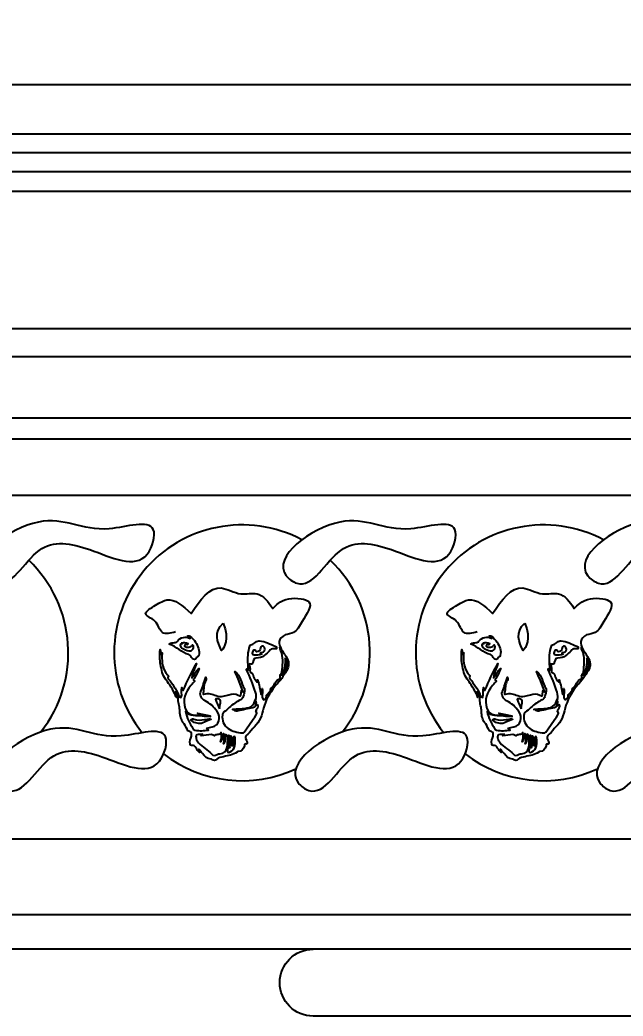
# Model space of a CAD drawing. Header units: millimetres. Extents: x 1155 to 2227, y 540 to 1342.
# Drawn here: x 1918.5 to 1928.86, y 741.71 to 758.83 of the extents above; entities that cross this region are included whole.
import ezdxf

# ---------------------------------------------------------------- set-up
doc = ezdxf.new("R2010")
doc.units = ezdxf.units.MM
doc.layers.add('dimension', color=4, linetype='Continuous')
doc.styles.get("Standard").update_dxf_attribs({"font": 'arial.ttf'})
doc.dimstyles.new('25', dxfattribs={"dimscale": 1.5, "dimtxt": 1, "dimasz": 0.5, "dimexe": 0.1875, "dimexo": 1, "dimgap": 0.125, "dimtad": 0, "dimtih": 1, "dimtoh": 1, "dimdec": 4, "dimzin": 4, "dimdsep": 46, "dimlunit": 4, "dimtxsty": 'Standard', "dimblk1": 'CLOSEDBLANK', "dimblk2": 'CLOSEDBLANK', "dimsah": 1, "dimcen": -1, "dimclrd": 256, "dimclre": 256, "dimclrt": 256, "dimadec": 0, "dimazin": 0, "dimtfac": 1, "dimtdec": 4, "dimtofl": 0, "dimtmove": 0, "dimatfit": 3, "dimldrblk": 'CLOSEDBLANK', "dimfxl": 1, "dimtolj": 1, "dimtzin": 4, "dimarcsym": 0})

# ---------------------------------------------------------------- blocks, each defined once
blk = doc.blocks.new('_CLOSEDBLANK')
at = {"color": 0, "linetype": 'ByBlock'}
for p, q in [((-1, 0.167), (0, 0)), ((-1, 0.167), (-1, -0.167)), ((0, 0), (-1, -0.167))]:
    blk.add_line(p, q, dxfattribs=at)
blk = doc.blocks.new('*D405')
at = {"layer": 'Defpoints', "color": 0, "transparency": 16777216}
for p in [(1861.524, 772.342), (1861.524, 757.29), (1936.524, 757.29)]:
    blk.add_point(p, dxfattribs=at)
at = {"layer": 'dimension', "lineweight": -2, "transparency": 16777216}
for p, q in [((1861.524, 758.04), (1861.524, 772.637)), ((1936.524, 758.04), (1936.524, 772.637)), ((1861.712, 772.342), (1895.84, 772.342)), ((1936.337, 772.342), (1902.208, 772.342))]:
    blk.add_line(p, q, dxfattribs=at)
at = {"layer": 'dimension', "lineweight": -2, "transparency": 16777216, "xscale": 0.1875, "yscale": 0.1875, "zscale": 0.1875, "rotation": 180}
blk.add_blockref('_CLOSEDBLANK', (1861.524, 772.342), dxfattribs=at)
at = {"layer": 'dimension', "lineweight": -2, "transparency": 16777216, "xscale": 0.1875, "yscale": 0.1875, "zscale": 0.1875}
blk.add_blockref('_CLOSEDBLANK', (1936.524, 772.342), dxfattribs=at)
at = {"layer": 'dimension', "transparency": 16777216, "insert": (1899.024, 772.342), "char_height": 2.25, "attachment_point": 5}
blk.add_mtext('\\A1;6\'-3"', dxfattribs=at)

msp = doc.modelspace()

# ---------------------------------------------------------------- linework, layer by layer
at = {"color": 0}
for p, q in [((1899.024, 757.71812), (1936.10801, 757.71812)), ((1936.09555, 756.86139), (1899.024, 756.86139)), ((1936.08309, 756.54189), (1899.024, 756.54189)), ((1935.90355, 756.21856), (1899.024, 756.21856)), ((1935.52829, 755.87584), (1899.024, 755.87584)), ((1935.4461, 753.5194), (1899.024, 753.5194)), ((1934.98271, 753.0397), (1899.024, 753.0397)), ((1899.024, 751.99256), (1934.08945, 751.99256)), ((1934.08945, 751.62247), (1899.024, 751.62247)), ((1934.16187, 742.86193), (1899.024, 742.86193))]:
    msp.add_line(p, q, dxfattribs=at)
msp.add_lwpolyline([(1934.16187, 743.4607, 1), (1934.16187, 744.7516), (1899.024, 744.7516), (1863.88613, 744.7516, 1), (1863.88613, 743.4607), (1899.024, 743.4607)], format="xyb", close=True, dxfattribs=at)
msp.add_lwpolyline([(1932.00655, 742.86193, -1), (1932.00655, 741.71336), (1927.77364, 741.71336), (1923.54073, 741.71336, -1), (1923.54073, 742.86193)], format="xyb", dxfattribs=at)
for centre, start, end in [((1922.31692, 747.95365), 62.073331, 218.658157), ((1927.49891, 747.95365), 62.073331, 218.658157), ((1917.13493, 747.95365), 321.837746, 46.368799), ((1922.31692, 747.95365), 321.837746, 46.368799), ((1922.31692, 747.95365), 232.199242, 294.916522), ((1927.49891, 747.95365), 232.199242, 294.916522)]:
    msp.add_arc(centre, 2.19705, start, end, dxfattribs=at)
msp.add_rational_spline([(1934.1969, 749.54386), (1934.00837, 749.33444), (1933.7841, 749.00265), (1933.48387, 749.22161), (1933.44068, 749.27745), (1933.20585, 749.58109), (1933.7707, 750.02133), (1934.2418, 750.16829), (1934.19102, 750.33108), (1934.14023, 750.49387), (1934.08945, 750.65666), (1922.40097, 750.65666), (1910.71248, 750.65666), (1899.024, 750.65666), (1887.33552, 750.65666), (1875.64704, 750.65666), (1863.95855, 750.65666), (1863.79945, 750.77025), (1863.70998, 750.94407), (1863.70998, 751.13956), (1863.70998, 751.33506), (1863.79945, 751.50887), (1863.95855, 751.62247)], [1, 1, 1, 1, 1, 1, 1, 1, 1, 1, 1, 1, 1, 1, 1, 1, 1, 0.926078913375, 0.926078913375, 1, 0.926078913375, 0.926078913375, 1], degree=3, knots=[0, 0, 0, 0, 0.21421435, 0.27962741, 0.27962741, 0.27962741, 0.63532155, 0.63532155, 0.63532155, 1.63532155, 1.63532155, 1.63532155, 2.63532155, 2.63532155, 2.63532155, 3.63532155, 3.63532155, 3.63532155, 4.58608373, 4.58608373, 4.58608373, 5.53684591, 5.53684591, 5.53684591, 5.53684591], dxfattribs=at)
for points, knots in [([(1917.8947, 749.27745), (1917.63913, 749.6079), (1918.97902, 750.56159), (1919.72256, 749.88738), (1920.93234, 750.32837), (1920.65751, 749.29522), (1919.71539, 749.78123), (1918.75439, 749.94687), (1918.30856, 748.95127), (1917.93788, 749.22161), (1917.8947, 749.27745)], [0, 0, 0, 0, 1.30513517, 2.52858143, 3.28513115, 3.72026241, 4.71047164, 5.58239631, 6.52584927, 6.74639121, 6.74639121, 6.74639121, 6.74639121]), ([(1923.07669, 749.27745), (1922.82112, 749.6079), (1924.16102, 750.56159), (1924.90455, 749.88738), (1926.11433, 750.32837), (1925.83951, 749.29522), (1924.89738, 749.78123), (1923.93639, 749.94687), (1923.49056, 748.95127), (1923.11988, 749.22161), (1923.07669, 749.27745)], [0, 0, 0, 0, 1.30513517, 2.52858143, 3.28513115, 3.72026241, 4.71047164, 5.58239631, 6.52584927, 6.74639121, 6.74639121, 6.74639121, 6.74639121]), ([(1928.25869, 749.27745), (1928.00311, 749.6079), (1929.34301, 750.56159), (1930.08655, 749.88738), (1931.29633, 750.32837), (1931.0215, 749.29522), (1930.07938, 749.78123), (1929.11838, 749.94687), (1928.67255, 748.95127), (1928.30187, 749.22161), (1928.25869, 749.27745)], [0, 0, 0, 0, 1.30513517, 2.52858143, 3.28513115, 3.72026241, 4.71047164, 5.58239631, 6.52584927, 6.74639121, 6.74639121, 6.74639121, 6.74639121]), ([(1921.1759, 748.31164), (1921.08839, 748.29065), (1920.90973, 748.24778), (1920.87094, 748.51587), (1920.5639, 748.61944), (1920.84816, 748.77642), (1921.09567, 748.94199), (1921.3004, 748.75781), (1921.44108, 748.63125), (1921.60118, 748.85936), (1921.84464, 749.20622), (1922.26655, 748.92012), (1922.62401, 749.0261), (1922.76381, 748.8299), (1922.84364, 748.71786), (1922.87419, 748.74795), (1923.0013, 748.87308), (1923.23316, 748.91363), (1923.57414, 748.82125), (1923.35487, 748.51453), (1923.2457, 748.29402), (1923.10898, 748.27306), (1923.05553, 748.26487), (1923.01005, 748.22874), (1922.92411, 748.16045), (1922.96971, 748.06238), (1922.9912, 748.01619)], [0, 0, 0, 0, 0.22630367, 0.46200486, 0.66172214, 0.88838356, 1.10463886, 1.57955996, 1.57955996, 1.57955996, 2.25784002, 2.61092396, 2.88677909, 3.25400502, 3.25400502, 3.25400502, 3.38131723, 3.78361699, 3.92456696, 4.28304027, 4.52169586, 4.67491408, 4.67491408, 4.67491408, 4.82835948, 4.96494228, 4.96494228, 4.96494228, 4.96494228]), ([(1926.35789, 748.31164), (1926.27038, 748.29065), (1926.09172, 748.24778), (1926.05293, 748.51587), (1925.74589, 748.61944), (1926.03016, 748.77642), (1926.27767, 748.94199), (1926.4824, 748.75781), (1926.62307, 748.63125), (1926.78318, 748.85936), (1927.02663, 749.20622), (1927.44855, 748.92012), (1927.806, 749.0261), (1927.9458, 748.8299), (1928.02563, 748.71786), (1928.05618, 748.74795), (1928.18329, 748.87308), (1928.41515, 748.91363), (1928.75613, 748.82125), (1928.53686, 748.51453), (1928.42769, 748.29402), (1928.29098, 748.27306), (1928.23752, 748.26487), (1928.19205, 748.22874), (1928.1061, 748.16045), (1928.15171, 748.06238), (1928.17319, 748.01619)], [0, 0, 0, 0, 0.22630367, 0.46200486, 0.66172214, 0.88838356, 1.10463886, 1.57955996, 1.57955996, 1.57955996, 2.25784002, 2.61092396, 2.88677909, 3.25400502, 3.25400502, 3.25400502, 3.38131723, 3.78361699, 3.92456696, 4.28304027, 4.52169586, 4.67491408, 4.67491408, 4.67491408, 4.82835948, 4.96494228, 4.96494228, 4.96494228, 4.96494228]), ([(1921.99306, 748.46334), (1921.82208, 748.30521), (1921.8938, 748.13755), (1921.96683, 747.99152), (1922.00873, 748.03811), (1922.10774, 748.19222), (1921.99306, 748.46334)], [0, 0, 0, 0, 1, 1, 1, 2, 2, 2, 2]), ([(1927.17506, 748.46334), (1927.00407, 748.30521), (1927.07579, 748.13755), (1927.14883, 747.99152), (1927.19072, 748.03811), (1927.28974, 748.19222), (1927.17506, 748.46334)], [0, 0, 0, 0, 1, 1, 1, 2, 2, 2, 2]), ([(1921.37328, 748.24037), (1921.39345, 748.22886), (1921.41494, 748.22784), (1921.42689, 748.20139), (1921.38647, 748.22004), (1921.35018, 748.22731), (1921.30956, 748.21828), (1921.26583, 748.20856), (1921.2307, 748.18972), (1921.20652, 748.15292), (1921.19367, 748.13337), (1921.17427, 748.13378), (1921.15609, 748.13107), (1921.12782, 748.12686), (1921.09929, 748.1248), (1921.06775, 748.10504), (1921.19129, 748.05811), (1921.27853, 747.95829), (1921.40203, 747.92237), (1921.43423, 747.913), (1921.44183, 747.87781), (1921.46486, 747.85806), (1921.49231, 747.83452), (1921.51339, 747.8278), (1921.53187, 747.86693), (1921.53981, 747.88373), (1921.5639, 747.87736), (1921.57217, 747.90672), (1921.5973, 747.99599), (1921.55956, 748.07083), (1921.51773, 748.13601), (1921.49457, 748.17211), (1921.45913, 748.21187), (1921.41931, 748.23989), (1921.40626, 748.24908), (1921.39248, 748.24876), (1921.37328, 748.24037)], [0, 0, 0, 0, 1, 1, 1, 2, 2, 2, 3, 3, 3, 4, 4, 4, 5, 5, 5, 6, 6, 6, 7, 7, 7, 8, 8, 8, 9, 9, 9, 10, 10, 10, 11, 11, 11, 12, 12, 12, 12]), ([(1926.55528, 748.24037), (1926.57544, 748.22886), (1926.59694, 748.22784), (1926.60888, 748.20139), (1926.56846, 748.22004), (1926.53217, 748.22731), (1926.49156, 748.21828), (1926.44783, 748.20856), (1926.41269, 748.18972), (1926.38851, 748.15292), (1926.37566, 748.13337), (1926.35626, 748.13378), (1926.33808, 748.13107), (1926.30981, 748.12686), (1926.28129, 748.1248), (1926.24974, 748.10504), (1926.37329, 748.05811), (1926.46052, 747.95829), (1926.58403, 747.92237), (1926.61623, 747.913), (1926.62382, 747.87781), (1926.64685, 747.85806), (1926.6743, 747.83452), (1926.69538, 747.8278), (1926.71387, 747.86693), (1926.7218, 747.88373), (1926.74589, 747.87736), (1926.75416, 747.90672), (1926.7793, 747.99599), (1926.74155, 748.07083), (1926.69973, 748.13601), (1926.67656, 748.17211), (1926.64113, 748.21187), (1926.60131, 748.23989), (1926.58825, 748.24908), (1926.57447, 748.24876), (1926.55528, 748.24037)], [0, 0, 0, 0, 1, 1, 1, 2, 2, 2, 3, 3, 3, 4, 4, 4, 5, 5, 5, 6, 6, 6, 7, 7, 7, 8, 8, 8, 9, 9, 9, 10, 10, 10, 11, 11, 11, 12, 12, 12, 12]), ([(1922.54623, 747.04553), (1922.56235, 747.04468), (1922.57552, 747.05342), (1922.58933, 747.05977), (1922.6067, 747.01788), (1922.57541, 746.99637), (1922.55408, 746.97083), (1922.57723, 746.96158), (1922.55542, 746.95146), (1922.55464, 746.94175), (1922.56692, 746.93723), (1922.57279, 746.92848), (1922.57013, 746.91558), (1922.5682, 746.9062), (1922.56682, 746.89569), (1922.56162, 746.88815), (1922.49332, 746.78931), (1922.42478, 746.69062), (1922.35495, 746.59286), (1922.34844, 746.58374), (1922.33187, 746.57507), (1922.32145, 746.57656), (1922.23603, 746.5888), (1922.14966, 746.59964), (1922.07796, 746.65483), (1922.00175, 746.7135), (1921.96687, 746.78969), (1921.97963, 746.8864), (1921.98202, 746.90445), (1921.98434, 746.92556), (1921.99913, 746.93394), (1922.07273, 746.97565), (1922.12076, 747.04921), (1922.19437, 747.08954), (1922.22728, 747.10757), (1922.25469, 747.1339), (1922.29082, 747.14716), (1922.31406, 747.1557), (1922.3297, 747.1798), (1922.33632, 747.20085), (1922.34918, 747.24175), (1922.36089, 747.28396), (1922.36196, 747.32771), (1922.36207, 747.3325), (1922.36312, 747.33879), (1922.36063, 747.3419), (1922.29006, 747.43001), (1922.30196, 747.56359), (1922.1928, 747.63376), (1922.2455, 747.51949), (1922.29353, 747.40568), (1922.33756, 747.27909), (1922.30947, 747.28907), (1922.31776, 747.30278), (1922.30993, 747.30926), (1922.30831, 747.30722), (1922.30554, 747.30532), (1922.30527, 747.30312), (1922.30332, 747.28727), (1922.30228, 747.2713), (1922.30018, 747.25547), (1922.29619, 747.22551), (1922.30092, 747.19312), (1922.25075, 747.22618), (1922.2037, 747.25719), (1922.14531, 747.24759), (1922.09153, 747.23369), (1922.05901, 747.22528), (1922.02496, 747.21986), (1921.99404, 747.20993), (1921.94981, 747.19572), (1921.9116, 747.20554), (1921.87377, 747.2195), (1921.80503, 747.24488), (1921.73725, 747.26697), (1921.66332, 747.24391), (1921.64636, 747.23862), (1921.64283, 747.24923), (1921.64667, 747.26239), (1921.66758, 747.33409), (1921.64827, 747.41485), (1921.69639, 747.48054), (1921.70852, 747.49711), (1921.69765, 747.51682), (1921.69452, 747.53681), (1921.67925, 747.49178), (1921.66335, 747.44696), (1921.6489, 747.40167), (1921.63698, 747.36428), (1921.63155, 747.32635), (1921.60927, 747.29065), (1921.57937, 747.24274), (1921.62695, 747.14856), (1921.6817, 747.12654), (1921.77081, 747.09069), (1921.83067, 747.02405), (1921.88859, 746.94804), (1921.93127, 746.89203), (1921.93597, 746.84101), (1921.91777, 746.78413), (1921.90069, 746.73077), (1921.86499, 746.6908), (1921.80269, 746.68241), (1921.77144, 746.6782), (1921.74121, 746.66648), (1921.70961, 746.65791), (1921.7133, 746.63543), (1921.73827, 746.64975), (1921.74377, 746.62764), (1921.6645, 746.61389), (1921.58609, 746.61078), (1921.50744, 746.62442), (1921.49187, 746.62712), (1921.47929, 746.63971), (1921.47145, 746.65465), (1921.42385, 746.74536), (1921.36539, 746.83129), (1921.34709, 746.94842), (1921.42462, 746.84431), (1921.53428, 746.88208), (1921.62953, 746.86557), (1921.67509, 746.85768), (1921.72347, 746.86408), (1921.77057, 746.85628), (1921.77105, 746.86096), (1921.77153, 746.86564), (1921.77202, 746.87032), (1921.698, 746.88492), (1921.62399, 746.89953), (1921.54998, 746.91413), (1921.57041, 746.8911), (1921.60444, 746.89669), (1921.63335, 746.8769), (1921.57565, 746.88063), (1921.52406, 746.88044), (1921.47367, 746.88811), (1921.40889, 746.89797), (1921.36207, 746.93401), (1921.34241, 746.99952), (1921.28982, 747.15023), (1921.34737, 747.27452), (1921.43691, 747.39077), (1921.45154, 747.40977), (1921.4713, 747.42509), (1921.48429, 747.44499), (1921.49094, 747.45517), (1921.51962, 747.47058), (1921.485, 747.48664), (1921.47715, 747.49028), (1921.49164, 747.50568), (1921.49688, 747.51473), (1921.52648, 747.56582), (1921.55685, 747.61645), (1921.58005, 747.68581), (1921.52093, 747.64117), (1921.50535, 747.57888), (1921.4567, 747.52651), (1921.45891, 747.62297), (1921.51529, 747.68894), (1921.53237, 747.76873), (1921.4447, 747.62224), (1921.37632, 747.4659), (1921.30817, 747.30585), (1921.28608, 747.32583), (1921.301, 747.34595), (1921.28533, 747.35846), (1921.26949, 747.29935), (1921.29008, 747.23702), (1921.27327, 747.18977), (1921.24434, 747.15866), (1921.27613, 747.23897), (1921.24105, 747.19231), (1921.23657, 747.18635), (1921.2301, 747.20194), (1921.22889, 747.20793), (1921.2081, 747.31135), (1921.1377, 747.3861), (1921.08158, 747.46957), (1921.06522, 747.4939), (1921.0221, 747.5152), (1921.0522, 747.55788), (1921.05355, 747.55979), (1921.04365, 747.57028), (1921.03831, 747.57616), (1920.95209, 747.67115), (1920.93647, 747.78666), (1920.9417, 747.90822), (1920.94232, 747.92256), (1920.94357, 747.93688), (1920.94456, 747.9518), (1920.92848, 747.94832), (1920.93964, 747.93391), (1920.92815, 747.92429), (1920.92379, 747.95192), (1920.92642, 747.97916), (1920.90919, 748.00837), (1920.90025, 747.91775), (1920.90243, 747.83406), (1920.91773, 747.75091), (1920.92613, 747.70529), (1920.93501, 747.65959), (1920.94712, 747.61486), (1920.96937, 747.53272), (1921.02777, 747.4713), (1921.07372, 747.40291), (1921.10681, 747.35364), (1921.13608, 747.30235), (1921.16185, 747.24901), (1921.16998, 747.23217), (1921.17655, 747.21459), (1921.18867, 747.1859), (1921.19637, 747.22687), (1921.17523, 747.24894), (1921.17248, 747.28508), (1921.20447, 747.23937), (1921.22588, 747.19854), (1921.22256, 747.15216), (1921.21994, 747.11562), (1921.22514, 747.08192), (1921.23548, 747.04815), (1921.25663, 746.97908), (1921.23898, 746.9051), (1921.26593, 746.83556), (1921.27632, 746.80875), (1921.28312, 746.78048), (1921.30181, 746.7588), (1921.33158, 746.72428), (1921.34762, 746.68198), (1921.37171, 746.64433), (1921.3844, 746.62452), (1921.38679, 746.60393), (1921.42194, 746.59971), (1921.44965, 746.59638), (1921.45663, 746.55629), (1921.44744, 746.52253), (1921.43541, 746.47828), (1921.41148, 746.43559), (1921.4253, 746.3868), (1921.42885, 746.37426), (1921.4291, 746.35941), (1921.44806, 746.36332), (1921.48822, 746.3716), (1921.50862, 746.34556), (1921.52664, 746.31746), (1921.54427, 746.28998), (1921.55655, 746.25841), (1921.58892, 746.24084), (1921.5981, 746.26535), (1921.56808, 746.27497), (1921.57578, 746.30051), (1921.5977, 746.27344), (1921.61681, 746.24821), (1921.63764, 746.22448), (1921.67741, 746.17916), (1921.71149, 746.12476), (1921.78419, 746.12903), (1921.79069, 746.12942), (1921.79744, 746.12111), (1921.80449, 746.1177), (1921.83122, 746.1048), (1921.8509, 746.08911), (1921.8816, 746.12476), (1921.90759, 746.15496), (1921.95768, 746.16025), (1922.00048, 746.1692), (1922.08108, 746.18607), (1922.16258, 746.20215), (1922.23358, 746.2482), (1922.23881, 746.25158), (1922.2446, 746.25552), (1922.25049, 746.25624), (1922.31046, 746.26362), (1922.34271, 746.29325), (1922.3587, 746.35336), (1922.36288, 746.36906), (1922.35226, 746.40158), (1922.39212, 746.38724), (1922.40615, 746.3822), (1922.40771, 746.4026), (1922.40656, 746.41166), (1922.40479, 746.42552), (1922.39915, 746.43974), (1922.39193, 746.4519), (1922.36629, 746.4951), (1922.37183, 746.52758), (1922.41462, 746.55879), (1922.4601, 746.59197), (1922.48722, 746.64496), (1922.52891, 746.68203), (1922.6249, 746.76739), (1922.65877, 746.88593), (1922.68696, 747.00015), (1922.72167, 747.14075), (1922.7926, 747.257), (1922.87456, 747.37055), (1922.88205, 747.38092), (1922.88904, 747.39165), (1922.89624, 747.40222), (1922.88731, 747.40378), (1922.8784, 747.40533), (1922.86948, 747.40688), (1922.85467, 747.3865), (1922.83986, 747.36613), (1922.82506, 747.34577), (1922.82218, 747.3433), (1922.81929, 747.34081), (1922.81641, 747.33832), (1922.81286, 747.33206), (1922.80932, 747.3258), (1922.80578, 747.31954), (1922.80583, 747.31587), (1922.80587, 747.31221), (1922.80592, 747.30854), (1922.78718, 747.28395), (1922.77221, 747.25603), (1922.74693, 747.23715), (1922.7378, 747.23033), (1922.73502, 747.22427), (1922.73726, 747.21325), (1922.74263, 747.18688), (1922.72455, 747.17301), (1922.70735, 747.15775), (1922.69035, 747.14266), (1922.68132, 747.1455), (1922.67225, 747.16556), (1922.65804, 747.19701), (1922.66439, 747.22875), (1922.66846, 747.2604), (1922.67175, 747.28598), (1922.67349, 747.31131), (1922.66376, 747.33809), (1922.6579, 747.30552), (1922.65204, 747.27296), (1922.64544, 747.23622), (1922.62241, 747.32231), (1922.61435, 747.40729), (1922.5838, 747.4885), (1922.56634, 747.47572), (1922.58496, 747.46322), (1922.5779, 747.44997), (1922.54865, 747.47578), (1922.53017, 747.50769), (1922.51522, 747.54244), (1922.50335, 747.57003), (1922.50678, 747.60661), (1922.46601, 747.61779), (1922.45563, 747.62064), (1922.45044, 747.64205), (1922.45367, 747.65695), (1922.45874, 747.68041), (1922.4501, 747.70085), (1922.44427, 747.72259), (1922.43898, 747.74233), (1922.41609, 747.77885), (1922.47126, 747.75778), (1922.48996, 747.75064), (1922.4967, 747.77483), (1922.50052, 747.7889), (1922.51914, 747.8576), (1922.52707, 747.86647), (1922.59944, 747.86652), (1922.65309, 747.86655), (1922.68929, 747.89926), (1922.72603, 747.92902), (1922.75298, 747.95084), (1922.78128, 747.97231), (1922.80148, 748.00252), (1922.82086, 748.03149), (1922.85383, 748.01925), (1922.88161, 748.02257), (1922.89221, 748.02383), (1922.90981, 748.01205), (1922.91217, 748.03228), (1922.9141, 748.04884), (1922.90683, 748.06583), (1922.88924, 748.07065), (1922.7974, 748.0958), (1922.71692, 748.1556), (1922.61815, 748.15943), (1922.61341, 748.15961), (1922.6086, 748.16226), (1922.60402, 748.16179), (1922.54982, 748.15627), (1922.5226, 748.0991), (1922.4677, 748.09052), (1922.45612, 748.08871), (1922.44829, 748.05243), (1922.44166, 748.03112), (1922.4095, 747.92775), (1922.41628, 747.82173), (1922.42196, 747.71587), (1922.42297, 747.69701), (1922.42387, 747.67815), (1922.42513, 747.65336), (1922.41247, 747.66441), (1922.40464, 747.67125), (1922.39736, 747.67761), (1922.3897, 747.67338), (1922.39154, 747.6686), (1922.39352, 747.66437), (1922.45281, 747.53797), (1922.51095, 747.41121), (1922.54857, 747.27603), (1922.56178, 747.22857), (1922.57351, 747.18283), (1922.54374, 747.13763), (1922.57251, 747.10767), (1922.55158, 747.07639), (1922.54623, 747.04553)], [0, 0, 0, 0, 1, 1, 1, 2, 2, 2, 3, 3, 3, 4, 4, 4, 5, 5, 5, 6, 6, 6, 7, 7, 7, 8, 8, 8, 9, 9, 9, 10, 10, 10, 11, 11, 11, 12, 12, 12, 13, 13, 13, 14, 14, 14, 15, 15, 15, 16, 16, 16, 17, 17, 17, 18, 18, 18, 19, 19, 19, 20, 20, 20, 21, 21, 21, 22, 22, 22, 23, 23, 23, 24, 24, 24, 25, 25, 25, 26, 26, 26, 27, 27, 27, 28, 28, 28, 29, 29, 29, 30, 30, 30, 31, 31, 31, 32, 32, 32, 33, 33, 33, 34, 34, 34, 35, 35, 35, 36, 36, 36, 37, 37, 37, 38, 38, 38, 39, 39, 39, 40, 40, 40, 41, 41, 41, 42, 42, 42, 43, 43, 43, 44, 44, 44, 45, 45, 45, 46, 46, 46, 47, 47, 47, 48, 48, 48, 49, 49, 49, 50, 50, 50, 51, 51, 51, 52, 52, 52, 53, 53, 53, 54, 54, 54, 55, 55, 55, 56, 56, 56, 57, 57, 57, 58, 58, 58, 59, 59, 59, 60, 60, 60, 61, 61, 61, 62, 62, 62, 63, 63, 63, 64, 64, 64, 65, 65, 65, 66, 66, 66, 67, 67, 67, 68, 68, 68, 69, 69, 69, 70, 70, 70, 71, 71, 71, 72, 72, 72, 73, 73, 73, 74, 74, 74, 75, 75, 75, 76, 76, 76, 77, 77, 77, 78, 78, 78, 79, 79, 79, 80, 80, 80, 81, 81, 81, 82, 82, 82, 83, 83, 83, 84, 84, 84, 85, 85, 85, 86, 86, 86, 87, 87, 87, 88, 88, 88, 89, 89, 89, 90, 90, 90, 91, 91, 91, 92, 92, 92, 93, 93, 93, 94, 94, 94, 95, 95, 95, 96, 96, 96, 97, 97, 97, 98, 98, 98, 99, 99, 99, 100, 100, 100, 101, 101, 101, 102, 102, 102, 103, 103, 103, 104, 104, 104, 105, 105, 105, 106, 106, 106, 107, 107, 107, 108, 108, 108, 109, 109, 109, 110, 110, 110, 111, 111, 111, 112, 112, 112, 113, 113, 113, 114, 114, 114, 115, 115, 115, 116, 116, 116, 117, 117, 117, 118, 118, 118, 119, 119, 119, 120, 120, 120, 121, 121, 121, 122, 122, 122, 123, 123, 123, 124, 124, 124, 125, 125, 125, 126, 126, 126, 127, 127, 127, 128, 128, 128, 129, 129, 129, 130, 130, 130, 131, 131, 131, 132, 132, 132, 133, 133, 133, 134, 134, 134, 135, 135, 135, 136, 136, 136, 136]), ([(1921.27304, 748.12193), (1921.31486, 748.13039), (1921.35357, 748.12343), (1921.392, 748.10685), (1921.38474, 748.09347), (1921.37812, 748.09373), (1921.3722, 748.09676), (1921.34793, 748.10918), (1921.33907, 748.09184), (1921.33428, 748.07478), (1921.32878, 748.05518), (1921.34725, 748.05039), (1921.36025, 748.04696), (1921.3896, 748.03923), (1921.4169, 748.04457), (1921.44088, 748.06503), (1921.45069, 748.07339), (1921.45702, 748.09529), (1921.47379, 748.08403), (1921.48801, 748.07448), (1921.48428, 748.05444), (1921.48145, 748.03888), (1921.47717, 748.01534), (1921.46362, 747.99748), (1921.4403, 747.98957), (1921.40285, 747.97686), (1921.28632, 748.01796), (1921.26799, 748.05359), (1921.25853, 748.072), (1921.24087, 748.10046), (1921.28226, 748.10974), (1921.28542, 748.11045), (1921.29912, 748.10915), (1921.28657, 748.11829), (1921.28305, 748.12086), (1921.27761, 748.12079), (1921.27304, 748.12193)], [0, 0, 0, 0, 1, 1, 1, 2, 2, 2, 3, 3, 3, 4, 4, 4, 5, 5, 5, 6, 6, 6, 7, 7, 7, 8, 8, 8, 9, 9, 9, 10, 10, 10, 11, 11, 11, 12, 12, 12, 12]), ([(1922.66111, 747.93832), (1922.61143, 747.91988), (1922.569, 747.91463), (1922.52571, 747.91884), (1922.49827, 747.92151), (1922.48393, 747.93653), (1922.49598, 747.96482), (1922.50456, 747.98497), (1922.50665, 748.01446), (1922.54482, 747.99676), (1922.5585, 747.99042), (1922.55094, 747.9722), (1922.56823, 747.9721), (1922.61283, 747.97187), (1922.63117, 747.99724), (1922.63514, 748.03739), (1922.63667, 748.05283), (1922.6392, 748.06617), (1922.65804, 748.06827), (1922.67777, 748.07046), (1922.69186, 748.06334), (1922.70082, 748.04499), (1922.72168, 748.0023), (1922.70502, 747.97118), (1922.65454, 747.95825), (1922.64654, 747.9562), (1922.63504, 747.96075), (1922.63052, 747.94813), (1922.63833, 747.94563), (1922.64559, 747.9433), (1922.66111, 747.93832)], [0, 0, 0, 0, 1, 1, 1, 2, 2, 2, 3, 3, 3, 4, 4, 4, 5, 5, 5, 6, 6, 6, 7, 7, 7, 8, 8, 8, 9, 9, 9, 10, 10, 10, 10]), ([(1922.86948, 747.40688), (1922.8784, 747.40533), (1922.88731, 747.40378), (1922.89624, 747.40222), (1922.97786, 747.46711), (1923.02549, 747.55836), (1923.08213, 747.64251), (1923.13846, 747.7262), (1923.12507, 747.80839), (1923.07358, 747.8887), (1923.04081, 747.93982), (1923.00766, 747.9907), (1922.96861, 748.05107), (1922.96508, 748.00501), (1922.99106, 747.98018), (1922.99935, 747.94976), (1923.02889, 747.8414), (1923.01237, 747.73367), (1923.00349, 747.62574), (1923.00216, 747.6096), (1922.98815, 747.59448), (1922.97986, 747.57896), (1922.97351, 747.56707), (1922.96392, 747.55929), (1922.97231, 747.54067), (1922.98305, 747.51686), (1922.95818, 747.50438), (1922.94131, 747.49365), (1922.90771, 747.47227), (1922.88065, 747.4464), (1922.86948, 747.40688)], [0, 0, 0, 0, 1, 1, 1, 2, 2, 2, 3, 3, 3, 4, 4, 4, 5, 5, 5, 6, 6, 6, 7, 7, 7, 8, 8, 8, 9, 9, 9, 10, 10, 10, 10]), ([(1927.72822, 747.04553), (1927.74435, 747.04468), (1927.75751, 747.05342), (1927.77132, 747.05977), (1927.78869, 747.01788), (1927.75741, 746.99637), (1927.73607, 746.97083), (1927.75922, 746.96158), (1927.73741, 746.95146), (1927.73664, 746.94175), (1927.74891, 746.93723), (1927.75479, 746.92848), (1927.75213, 746.91558), (1927.75019, 746.9062), (1927.74882, 746.89569), (1927.74361, 746.88815), (1927.67531, 746.78931), (1927.60678, 746.69062), (1927.53695, 746.59286), (1927.53044, 746.58374), (1927.51386, 746.57507), (1927.50344, 746.57656), (1927.41802, 746.5888), (1927.33165, 746.59964), (1927.25995, 746.65483), (1927.18374, 746.7135), (1927.14886, 746.78969), (1927.16163, 746.8864), (1927.16401, 746.90445), (1927.16634, 746.92556), (1927.18113, 746.93394), (1927.25472, 746.97565), (1927.30275, 747.04921), (1927.37637, 747.08954), (1927.40927, 747.10757), (1927.43668, 747.1339), (1927.47281, 747.14716), (1927.49605, 747.1557), (1927.5117, 747.1798), (1927.51831, 747.20085), (1927.53117, 747.24175), (1927.54289, 747.28396), (1927.54395, 747.32771), (1927.54407, 747.3325), (1927.54511, 747.33879), (1927.54262, 747.3419), (1927.47205, 747.43001), (1927.48395, 747.56359), (1927.3748, 747.63376), (1927.42749, 747.51949), (1927.47552, 747.40568), (1927.51956, 747.27909), (1927.49147, 747.28907), (1927.49976, 747.30278), (1927.49192, 747.30926), (1927.49031, 747.30722), (1927.48753, 747.30532), (1927.48726, 747.30312), (1927.48531, 747.28727), (1927.48428, 747.2713), (1927.48217, 747.25547), (1927.47818, 747.22551), (1927.48291, 747.19312), (1927.43275, 747.22618), (1927.3857, 747.25719), (1927.32731, 747.24759), (1927.27353, 747.23369), (1927.24101, 747.22528), (1927.20696, 747.21986), (1927.17603, 747.20993), (1927.1318, 747.19572), (1927.09359, 747.20554), (1927.05577, 747.2195), (1926.98703, 747.24488), (1926.91925, 747.26697), (1926.84531, 747.24391), (1926.82835, 747.23862), (1926.82483, 747.24923), (1926.82866, 747.26239), (1926.84957, 747.33409), (1926.83027, 747.41485), (1926.87838, 747.48054), (1926.89052, 747.49711), (1926.87965, 747.51682), (1926.87652, 747.53681), (1926.86125, 747.49178), (1926.84534, 747.44696), (1926.8309, 747.40167), (1926.81897, 747.36428), (1926.81355, 747.32635), (1926.79127, 747.29065), (1926.76136, 747.24274), (1926.80894, 747.14856), (1926.86369, 747.12654), (1926.9528, 747.09069), (1927.01266, 747.02405), (1927.07058, 746.94804), (1927.11326, 746.89203), (1927.11796, 746.84101), (1927.09976, 746.78413), (1927.08269, 746.73077), (1927.04699, 746.6908), (1926.98469, 746.68241), (1926.95344, 746.6782), (1926.9232, 746.66648), (1926.8916, 746.65791), (1926.89529, 746.63543), (1926.92026, 746.64975), (1926.92577, 746.62764), (1926.84649, 746.61389), (1926.76809, 746.61078), (1926.68943, 746.62442), (1926.67387, 746.62712), (1926.66128, 746.63971), (1926.65345, 746.65465), (1926.60585, 746.74536), (1926.54738, 746.83129), (1926.52909, 746.94842), (1926.60661, 746.84431), (1926.71627, 746.88208), (1926.81152, 746.86557), (1926.85709, 746.85768), (1926.90546, 746.86408), (1926.95257, 746.85628), (1926.95305, 746.86096), (1926.95353, 746.86564), (1926.95401, 746.87032), (1926.87999, 746.88492), (1926.80598, 746.89953), (1926.73198, 746.91413), (1926.7524, 746.8911), (1926.78644, 746.89669), (1926.81535, 746.8769), (1926.75765, 746.88063), (1926.70606, 746.88044), (1926.65567, 746.88811), (1926.59088, 746.89797), (1926.54407, 746.93401), (1926.5244, 746.99952), (1926.47181, 747.15023), (1926.52936, 747.27452), (1926.6189, 747.39077), (1926.63354, 747.40977), (1926.65329, 747.42509), (1926.66629, 747.44499), (1926.67294, 747.45517), (1926.70162, 747.47058), (1926.66699, 747.48664), (1926.65914, 747.49028), (1926.67363, 747.50568), (1926.67887, 747.51473), (1926.70847, 747.56582), (1926.73885, 747.61645), (1926.76205, 747.68581), (1926.70293, 747.64117), (1926.68734, 747.57888), (1926.63869, 747.52651), (1926.6409, 747.62297), (1926.69728, 747.68894), (1926.71436, 747.76873), (1926.62669, 747.62224), (1926.55831, 747.4659), (1926.49016, 747.30585), (1926.46808, 747.32583), (1926.483, 747.34595), (1926.46733, 747.35846), (1926.45148, 747.29935), (1926.47208, 747.23702), (1926.45527, 747.18977), (1926.42633, 747.15866), (1926.45812, 747.23897), (1926.42304, 747.19231), (1926.41857, 747.18635), (1926.41209, 747.20194), (1926.41088, 747.20793), (1926.39009, 747.31135), (1926.3197, 747.3861), (1926.26357, 747.46957), (1926.24722, 747.4939), (1926.20409, 747.5152), (1926.23419, 747.55788), (1926.23554, 747.55979), (1926.22564, 747.57028), (1926.22031, 747.57616), (1926.13409, 747.67115), (1926.11846, 747.78666), (1926.12369, 747.90822), (1926.12431, 747.92256), (1926.12556, 747.93688), (1926.12656, 747.9518), (1926.11048, 747.94832), (1926.12163, 747.93391), (1926.11014, 747.92429), (1926.10578, 747.95192), (1926.10841, 747.97916), (1926.09118, 748.00837), (1926.08224, 747.91775), (1926.08442, 747.83406), (1926.09973, 747.75091), (1926.10813, 747.70529), (1926.117, 747.65959), (1926.12912, 747.61486), (1926.15137, 747.53272), (1926.20976, 747.4713), (1926.25571, 747.40291), (1926.28881, 747.35364), (1926.31808, 747.30235), (1926.34385, 747.24901), (1926.35198, 747.23217), (1926.35855, 747.21459), (1926.37067, 747.1859), (1926.37837, 747.22687), (1926.35722, 747.24894), (1926.35447, 747.28508), (1926.38647, 747.23937), (1926.40788, 747.19854), (1926.40455, 747.15216), (1926.40194, 747.11562), (1926.40713, 747.08192), (1926.41747, 747.04815), (1926.43862, 746.97908), (1926.42097, 746.9051), (1926.44792, 746.83556), (1926.45831, 746.80875), (1926.46512, 746.78048), (1926.48381, 746.7588), (1926.51357, 746.72428), (1926.52961, 746.68198), (1926.55371, 746.64433), (1926.56639, 746.62452), (1926.56878, 746.60393), (1926.60393, 746.59971), (1926.63164, 746.59638), (1926.63862, 746.55629), (1926.62944, 746.52253), (1926.6174, 746.47828), (1926.59348, 746.43559), (1926.6073, 746.3868), (1926.61085, 746.37426), (1926.61109, 746.35941), (1926.63006, 746.36332), (1926.67022, 746.3716), (1926.69061, 746.34556), (1926.70864, 746.31746), (1926.72627, 746.28998), (1926.73855, 746.25841), (1926.77092, 746.24084), (1926.78009, 746.26535), (1926.75008, 746.27497), (1926.75777, 746.30051), (1926.77969, 746.27344), (1926.79881, 746.24821), (1926.81963, 746.22448), (1926.8594, 746.17916), (1926.89349, 746.12476), (1926.96618, 746.12903), (1926.97269, 746.12942), (1926.97943, 746.12111), (1926.98648, 746.1177), (1927.01321, 746.1048), (1927.0329, 746.08911), (1927.06359, 746.12476), (1927.08958, 746.15496), (1927.13967, 746.16025), (1927.18247, 746.1692), (1927.26308, 746.18607), (1927.34457, 746.20215), (1927.41558, 746.2482), (1927.4208, 746.25158), (1927.42659, 746.25552), (1927.43248, 746.25624), (1927.49246, 746.26362), (1927.52471, 746.29325), (1927.54069, 746.35336), (1927.54487, 746.36906), (1927.53425, 746.40158), (1927.57412, 746.38724), (1927.58815, 746.3822), (1927.5897, 746.4026), (1927.58855, 746.41166), (1927.58679, 746.42552), (1927.58115, 746.43974), (1927.57393, 746.4519), (1927.54828, 746.4951), (1927.55382, 746.52758), (1927.59661, 746.55879), (1927.64209, 746.59197), (1927.66922, 746.64496), (1927.71091, 746.68203), (1927.80689, 746.76739), (1927.84076, 746.88593), (1927.86896, 747.00015), (1927.90367, 747.14075), (1927.97459, 747.257), (1928.05655, 747.37055), (1928.06404, 747.38092), (1928.07103, 747.39165), (1928.07824, 747.40222), (1928.0693, 747.40378), (1928.06039, 747.40533), (1928.05148, 747.40688), (1928.03667, 747.3865), (1928.02186, 747.36613), (1928.00706, 747.34577), (1928.00417, 747.3433), (1928.00129, 747.34081), (1927.9984, 747.33832), (1927.99486, 747.33206), (1927.99131, 747.3258), (1927.98777, 747.31954), (1927.98782, 747.31587), (1927.98787, 747.31221), (1927.98791, 747.30854), (1927.96917, 747.28395), (1927.9542, 747.25603), (1927.92892, 747.23715), (1927.91979, 747.23033), (1927.91701, 747.22427), (1927.91926, 747.21325), (1927.92462, 747.18688), (1927.90654, 747.17301), (1927.88935, 747.15775), (1927.87234, 747.14266), (1927.86331, 747.1455), (1927.85424, 747.16556), (1927.84003, 747.19701), (1927.84639, 747.22875), (1927.85046, 747.2604), (1927.85374, 747.28598), (1927.85549, 747.31131), (1927.84575, 747.33809), (1927.83989, 747.30552), (1927.83404, 747.27296), (1927.82743, 747.23622), (1927.80441, 747.32231), (1927.79634, 747.40729), (1927.76579, 747.4885), (1927.74834, 747.47572), (1927.76695, 747.46322), (1927.75989, 747.44997), (1927.73064, 747.47578), (1927.71216, 747.50769), (1927.69721, 747.54244), (1927.68534, 747.57003), (1927.68877, 747.60661), (1927.648, 747.61779), (1927.63762, 747.62064), (1927.63244, 747.64205), (1927.63566, 747.65695), (1927.64074, 747.68041), (1927.6321, 747.70085), (1927.62627, 747.72259), (1927.62097, 747.74233), (1927.59808, 747.77885), (1927.65326, 747.75778), (1927.67196, 747.75064), (1927.6787, 747.77483), (1927.68251, 747.7889), (1927.70113, 747.8576), (1927.70906, 747.86647), (1927.78143, 747.86652), (1927.83508, 747.86655), (1927.87128, 747.89926), (1927.90802, 747.92902), (1927.93497, 747.95084), (1927.96327, 747.97231), (1927.98348, 748.00252), (1928.00285, 748.03149), (1928.03582, 748.01925), (1928.0636, 748.02257), (1928.0742, 748.02383), (1928.0918, 748.01205), (1928.09416, 748.03228), (1928.09609, 748.04884), (1928.08882, 748.06583), (1928.07123, 748.07065), (1927.9794, 748.0958), (1927.89892, 748.1556), (1927.80014, 748.15943), (1927.7954, 748.15961), (1927.79059, 748.16226), (1927.78602, 748.16179), (1927.73182, 748.15627), (1927.7046, 748.0991), (1927.64969, 748.09052), (1927.63811, 748.08871), (1927.63028, 748.05243), (1927.62365, 748.03112), (1927.5915, 747.92775), (1927.59828, 747.82173), (1927.60395, 747.71587), (1927.60496, 747.69701), (1927.60587, 747.67815), (1927.60712, 747.65336), (1927.59447, 747.66441), (1927.58663, 747.67125), (1927.57935, 747.67761), (1927.57169, 747.67338), (1927.57353, 747.6686), (1927.57552, 747.66437), (1927.63481, 747.53797), (1927.69294, 747.41121), (1927.73057, 747.27603), (1927.74378, 747.22857), (1927.7555, 747.18283), (1927.72573, 747.13763), (1927.75451, 747.10767), (1927.73358, 747.07639), (1927.72822, 747.04553)], [0, 0, 0, 0, 1, 1, 1, 2, 2, 2, 3, 3, 3, 4, 4, 4, 5, 5, 5, 6, 6, 6, 7, 7, 7, 8, 8, 8, 9, 9, 9, 10, 10, 10, 11, 11, 11, 12, 12, 12, 13, 13, 13, 14, 14, 14, 15, 15, 15, 16, 16, 16, 17, 17, 17, 18, 18, 18, 19, 19, 19, 20, 20, 20, 21, 21, 21, 22, 22, 22, 23, 23, 23, 24, 24, 24, 25, 25, 25, 26, 26, 26, 27, 27, 27, 28, 28, 28, 29, 29, 29, 30, 30, 30, 31, 31, 31, 32, 32, 32, 33, 33, 33, 34, 34, 34, 35, 35, 35, 36, 36, 36, 37, 37, 37, 38, 38, 38, 39, 39, 39, 40, 40, 40, 41, 41, 41, 42, 42, 42, 43, 43, 43, 44, 44, 44, 45, 45, 45, 46, 46, 46, 47, 47, 47, 48, 48, 48, 49, 49, 49, 50, 50, 50, 51, 51, 51, 52, 52, 52, 53, 53, 53, 54, 54, 54, 55, 55, 55, 56, 56, 56, 57, 57, 57, 58, 58, 58, 59, 59, 59, 60, 60, 60, 61, 61, 61, 62, 62, 62, 63, 63, 63, 64, 64, 64, 65, 65, 65, 66, 66, 66, 67, 67, 67, 68, 68, 68, 69, 69, 69, 70, 70, 70, 71, 71, 71, 72, 72, 72, 73, 73, 73, 74, 74, 74, 75, 75, 75, 76, 76, 76, 77, 77, 77, 78, 78, 78, 79, 79, 79, 80, 80, 80, 81, 81, 81, 82, 82, 82, 83, 83, 83, 84, 84, 84, 85, 85, 85, 86, 86, 86, 87, 87, 87, 88, 88, 88, 89, 89, 89, 90, 90, 90, 91, 91, 91, 92, 92, 92, 93, 93, 93, 94, 94, 94, 95, 95, 95, 96, 96, 96, 97, 97, 97, 98, 98, 98, 99, 99, 99, 100, 100, 100, 101, 101, 101, 102, 102, 102, 103, 103, 103, 104, 104, 104, 105, 105, 105, 106, 106, 106, 107, 107, 107, 108, 108, 108, 109, 109, 109, 110, 110, 110, 111, 111, 111, 112, 112, 112, 113, 113, 113, 114, 114, 114, 115, 115, 115, 116, 116, 116, 117, 117, 117, 118, 118, 118, 119, 119, 119, 120, 120, 120, 121, 121, 121, 122, 122, 122, 123, 123, 123, 124, 124, 124, 125, 125, 125, 126, 126, 126, 127, 127, 127, 128, 128, 128, 129, 129, 129, 130, 130, 130, 131, 131, 131, 132, 132, 132, 133, 133, 133, 134, 134, 134, 135, 135, 135, 136, 136, 136, 136]), ([(1926.45504, 748.12193), (1926.49685, 748.13039), (1926.53557, 748.12343), (1926.574, 748.10685), (1926.56673, 748.09347), (1926.56011, 748.09373), (1926.55419, 748.09676), (1926.52993, 748.10918), (1926.52106, 748.09184), (1926.51627, 748.07478), (1926.51077, 748.05518), (1926.52925, 748.05039), (1926.54225, 748.04696), (1926.57159, 748.03923), (1926.59889, 748.04457), (1926.62287, 748.06503), (1926.63269, 748.07339), (1926.63902, 748.09529), (1926.65579, 748.08403), (1926.67, 748.07448), (1926.66628, 748.05444), (1926.66345, 748.03888), (1926.65917, 748.01534), (1926.64561, 747.99748), (1926.6223, 747.98957), (1926.58484, 747.97686), (1926.46831, 748.01796), (1926.44999, 748.05359), (1926.44052, 748.072), (1926.42287, 748.10046), (1926.46426, 748.10974), (1926.46742, 748.11045), (1926.48111, 748.10915), (1926.46857, 748.11829), (1926.46504, 748.12086), (1926.4596, 748.12079), (1926.45504, 748.12193)], [0, 0, 0, 0, 1, 1, 1, 2, 2, 2, 3, 3, 3, 4, 4, 4, 5, 5, 5, 6, 6, 6, 7, 7, 7, 8, 8, 8, 9, 9, 9, 10, 10, 10, 11, 11, 11, 12, 12, 12, 12]), ([(1927.8431, 747.93832), (1927.79343, 747.91988), (1927.75099, 747.91463), (1927.7077, 747.91884), (1927.68026, 747.92151), (1927.66592, 747.93653), (1927.67797, 747.96482), (1927.68655, 747.98497), (1927.68864, 748.01446), (1927.72682, 747.99676), (1927.7405, 747.99042), (1927.73293, 747.9722), (1927.75022, 747.9721), (1927.79482, 747.97187), (1927.81317, 747.99724), (1927.81714, 748.03739), (1927.81867, 748.05283), (1927.8212, 748.06617), (1927.84004, 748.06827), (1927.85977, 748.07046), (1927.87385, 748.06334), (1927.88282, 748.04499), (1927.90367, 748.0023), (1927.88701, 747.97118), (1927.83653, 747.95825), (1927.82853, 747.9562), (1927.81704, 747.96075), (1927.81252, 747.94813), (1927.82032, 747.94563), (1927.82758, 747.9433), (1927.8431, 747.93832)], [0, 0, 0, 0, 1, 1, 1, 2, 2, 2, 3, 3, 3, 4, 4, 4, 5, 5, 5, 6, 6, 6, 7, 7, 7, 8, 8, 8, 9, 9, 9, 10, 10, 10, 10]), ([(1928.05148, 747.40688), (1928.06039, 747.40533), (1928.0693, 747.40378), (1928.07824, 747.40222), (1928.15985, 747.46711), (1928.20748, 747.55836), (1928.26412, 747.64251), (1928.32045, 747.7262), (1928.30706, 747.80839), (1928.25558, 747.8887), (1928.22281, 747.93982), (1928.18966, 747.9907), (1928.15061, 748.05107), (1928.14707, 748.00501), (1928.17305, 747.98018), (1928.18134, 747.94976), (1928.21088, 747.8414), (1928.19437, 747.73367), (1928.18548, 747.62574), (1928.18416, 747.6096), (1928.17015, 747.59448), (1928.16186, 747.57896), (1928.1555, 747.56707), (1928.14591, 747.55929), (1928.15431, 747.54067), (1928.16504, 747.51686), (1928.14018, 747.50438), (1928.12331, 747.49365), (1928.0897, 747.47227), (1928.06264, 747.4464), (1928.05148, 747.40688)], [0, 0, 0, 0, 1, 1, 1, 2, 2, 2, 3, 3, 3, 4, 4, 4, 5, 5, 5, 6, 6, 6, 7, 7, 7, 8, 8, 8, 9, 9, 9, 10, 10, 10, 10]), ([(1923.05993, 747.86505), (1923.12491, 747.77225), (1923.09593, 747.64147), (1922.99444, 747.56697), (1923.05901, 747.66097), (1923.05763, 747.75739), (1923.05993, 747.86505)], [0, 0, 0, 0, 1, 1, 1, 2, 2, 2, 2]), ([(1928.24192, 747.86505), (1928.3069, 747.77225), (1928.27792, 747.64147), (1928.17643, 747.56697), (1928.24101, 747.66097), (1928.23962, 747.75739), (1928.24192, 747.86505)], [0, 0, 0, 0, 1, 1, 1, 2, 2, 2, 2]), ([(1922.80592, 747.30854), (1922.80587, 747.31221), (1922.80583, 747.31587), (1922.80578, 747.31954), (1922.80582, 747.31588), (1922.80587, 747.31221), (1922.80592, 747.30854)], [0, 0, 0, 0, 1, 1, 1, 2, 2, 2, 2]), ([(1922.81641, 747.33832), (1922.81929, 747.34081), (1922.82218, 747.3433), (1922.82506, 747.34577), (1922.82094, 747.34584), (1922.81682, 747.34593), (1922.81271, 747.34602), (1922.81394, 747.34345), (1922.81517, 747.34089), (1922.81641, 747.33832)], [0, 0, 0, 0, 1, 1, 1, 2, 2, 2, 3, 3, 3, 3]), ([(1927.98791, 747.30854), (1927.98787, 747.31221), (1927.98782, 747.31587), (1927.98777, 747.31954), (1927.98782, 747.31588), (1927.98787, 747.31221), (1927.98791, 747.30854)], [0, 0, 0, 0, 1, 1, 1, 2, 2, 2, 2]), ([(1927.9984, 747.33832), (1928.00129, 747.34081), (1928.00417, 747.3433), (1928.00706, 747.34577), (1928.00293, 747.34584), (1927.99882, 747.34593), (1927.9947, 747.34602), (1927.99594, 747.34345), (1927.99717, 747.34089), (1927.9984, 747.33832)], [0, 0, 0, 0, 1, 1, 1, 2, 2, 2, 3, 3, 3, 3]), ([(1921.92859, 746.99339), (1921.90456, 747.04973), (1921.8853, 747.09469), (1921.86625, 747.13974), (1921.86319, 747.14698), (1921.85902, 747.1566), (1921.8688, 747.16048), (1921.88713, 747.16775), (1921.90649, 747.16496), (1921.92504, 747.16011), (1921.94184, 747.15572), (1921.94527, 747.14152), (1921.94624, 747.1265), (1921.94891, 747.08524), (1921.94408, 747.04492), (1921.92859, 746.99339)], [0, 0, 0, 0, 1, 1, 1, 2, 2, 2, 3, 3, 3, 4, 4, 4, 5, 5, 5, 5]), ([(1927.11058, 746.99339), (1927.08655, 747.04973), (1927.06729, 747.09469), (1927.04825, 747.13974), (1927.04519, 747.14698), (1927.04102, 747.1566), (1927.05079, 747.16048), (1927.06913, 747.16775), (1927.08848, 747.16496), (1927.10704, 747.16011), (1927.12383, 747.15572), (1927.12727, 747.14152), (1927.12824, 747.1265), (1927.1309, 747.08524), (1927.12607, 747.04492), (1927.11058, 746.99339)], [0, 0, 0, 0, 1, 1, 1, 2, 2, 2, 3, 3, 3, 4, 4, 4, 5, 5, 5, 5]), ([(1922.54623, 747.04553), (1922.55158, 747.07639), (1922.57251, 747.10767), (1922.54374, 747.13763), (1922.50448, 747.00113), (1922.38927, 747.00123), (1922.28015, 746.99265), (1922.23747, 746.9893), (1922.19431, 746.9921), (1922.15116, 746.98215), (1922.18851, 746.98215), (1922.22587, 746.98215), (1922.26322, 746.98215), (1922.26327, 746.97956), (1922.26331, 746.97697), (1922.26336, 746.97439), (1922.23885, 746.97279), (1922.21433, 746.97119), (1922.18053, 746.96899), (1922.20686, 746.95081), (1922.22821, 746.95128), (1922.24891, 746.95567), (1922.33366, 746.97363), (1922.41818, 746.99271), (1922.50281, 747.01124), (1922.52297, 747.01565), (1922.53806, 747.02611), (1922.54623, 747.04553)], [0, 0, 0, 0, 1, 1, 1, 2, 2, 2, 3, 3, 3, 4, 4, 4, 5, 5, 5, 6, 6, 6, 7, 7, 7, 8, 8, 8, 9, 9, 9, 9]), ([(1927.72822, 747.04553), (1927.73358, 747.07639), (1927.75451, 747.10767), (1927.72573, 747.13763), (1927.68648, 747.00113), (1927.57126, 747.00123), (1927.46214, 746.99265), (1927.41946, 746.9893), (1927.3763, 746.9921), (1927.33315, 746.98215), (1927.37051, 746.98215), (1927.40786, 746.98215), (1927.44521, 746.98215), (1927.44526, 746.97956), (1927.44531, 746.97697), (1927.44535, 746.97439), (1927.42084, 746.97279), (1927.39633, 746.97119), (1927.36252, 746.96899), (1927.38886, 746.95081), (1927.4102, 746.95128), (1927.43091, 746.95567), (1927.51566, 746.97363), (1927.60017, 746.99271), (1927.6848, 747.01124), (1927.70497, 747.01565), (1927.72005, 747.02611), (1927.72822, 747.04553)], [0, 0, 0, 0, 1, 1, 1, 2, 2, 2, 3, 3, 3, 4, 4, 4, 5, 5, 5, 6, 6, 6, 7, 7, 7, 8, 8, 8, 9, 9, 9, 9]), ([(1921.77746, 746.82074), (1921.7421, 746.81601), (1921.70668, 746.81177), (1921.67142, 746.80643), (1921.6108, 746.79725), (1921.55084, 746.79463), (1921.49115, 746.81378), (1921.47579, 746.8187), (1921.45265, 746.827), (1921.44501, 746.80541), (1921.43878, 746.78781), (1921.45962, 746.77871), (1921.4729, 746.77127), (1921.53628, 746.73576), (1921.60208, 746.72443), (1921.66941, 746.75955), (1921.70547, 746.77837), (1921.74206, 746.79582), (1921.78206, 746.80628), (1921.78053, 746.8111), (1921.77899, 746.81592), (1921.77746, 746.82074)], [0, 0, 0, 0, 1, 1, 1, 2, 2, 2, 3, 3, 3, 4, 4, 4, 5, 5, 5, 6, 6, 6, 7, 7, 7, 7]), ([(1926.95945, 746.82074), (1926.9241, 746.81601), (1926.88867, 746.81177), (1926.85341, 746.80643), (1926.7928, 746.79725), (1926.73283, 746.79463), (1926.67314, 746.81378), (1926.65779, 746.8187), (1926.63464, 746.827), (1926.627, 746.80541), (1926.62077, 746.78781), (1926.64161, 746.77871), (1926.65489, 746.77127), (1926.71827, 746.73576), (1926.78408, 746.72443), (1926.8514, 746.75955), (1926.88747, 746.77837), (1926.92405, 746.79582), (1926.96405, 746.80628), (1926.96252, 746.8111), (1926.96098, 746.81592), (1926.95945, 746.82074)], [0, 0, 0, 0, 1, 1, 1, 2, 2, 2, 3, 3, 3, 4, 4, 4, 5, 5, 5, 6, 6, 6, 7, 7, 7, 7]), ([(1918.10196, 745.71861), (1917.84639, 746.04906), (1919.18629, 747.00275), (1919.92982, 746.32854), (1921.1396, 746.76953), (1920.86478, 745.73638), (1919.92265, 746.22239), (1918.96166, 746.38803), (1918.51583, 745.39243), (1918.14515, 745.66277), (1918.10196, 745.71861)], [0, 0, 0, 0, 1.30513517, 2.52858143, 3.28513115, 3.72026241, 4.71047164, 5.58239631, 6.52584927, 6.74639121, 6.74639121, 6.74639121, 6.74639121]), ([(1923.28396, 745.71861), (1923.02838, 746.04906), (1924.36828, 747.00275), (1925.11182, 746.32854), (1926.3216, 746.76953), (1926.04677, 745.73638), (1925.10465, 746.22239), (1924.14365, 746.38803), (1923.69782, 745.39243), (1923.32714, 745.66277), (1923.28396, 745.71861)], [0, 0, 0, 0, 1.30513517, 2.52858143, 3.28513115, 3.72026241, 4.71047164, 5.58239631, 6.52584927, 6.74639121, 6.74639121, 6.74639121, 6.74639121]), ([(1928.46595, 745.71861), (1928.21038, 746.04906), (1929.55028, 747.00275), (1930.29381, 746.32854), (1931.50359, 746.76953), (1931.22877, 745.73638), (1930.28664, 746.22239), (1929.32565, 746.38803), (1928.87981, 745.39243), (1928.50914, 745.66277), (1928.46595, 745.71861)], [0, 0, 0, 0, 1.30513517, 2.52858143, 3.28513115, 3.72026241, 4.71047164, 5.58239631, 6.52584927, 6.74639121, 6.74639121, 6.74639121, 6.74639121]), ([(1922.03152, 746.55719), (1922.05921, 746.54274), (1922.07148, 746.52456), (1922.07095, 746.4952), (1922.06998, 746.44065), (1922.07125, 746.38623), (1922.06084, 746.33215), (1922.04742, 746.2625), (1922.00871, 746.22577), (1921.93774, 746.22089), (1921.91969, 746.21965), (1921.90331, 746.21819), (1921.8884, 746.20622), (1921.8561, 746.18027), (1921.82241, 746.18801), (1921.79701, 746.21368), (1921.72695, 746.28447), (1921.63581, 746.33002), (1921.57074, 746.40689), (1921.55144, 746.42968), (1921.53349, 746.45137), (1921.53037, 746.48114), (1921.52817, 746.50209), (1921.51442, 746.52861), (1921.54149, 746.54206), (1921.57217, 746.5573), (1921.60702, 746.54783), (1921.64025, 746.55419), (1921.63828, 746.53812), (1921.61784, 746.5455), (1921.61734, 746.52634), (1921.67473, 746.53552), (1921.73036, 746.55124), (1921.78863, 746.54804), (1921.81124, 746.5468), (1921.82739, 746.54029), (1921.84253, 746.52597), (1921.86985, 746.5685), (1921.9334, 746.52356), (1921.9586, 746.58764), (1921.97232, 746.52325), (1921.96324, 746.47452), (1921.94756, 746.4258), (1921.97416, 746.45833), (1921.97969, 746.49612), (1921.97852, 746.53634), (1921.97813, 746.54956), (1921.97509, 746.56993), (1921.99598, 746.56941), (1922.01627, 746.5689), (1922.01253, 746.549), (1922.01275, 746.53545), (1922.01356, 746.48623), (1922.01649, 746.43683), (1922.00059, 746.38842), (1922.04105, 746.43887), (1922.0184, 746.49978), (1922.03152, 746.55719)], [0, 0, 0, 0, 1, 1, 1, 2, 2, 2, 3, 3, 3, 4, 4, 4, 5, 5, 5, 6, 6, 6, 7, 7, 7, 8, 8, 8, 9, 9, 9, 10, 10, 10, 11, 11, 11, 12, 12, 12, 13, 13, 13, 14, 14, 14, 15, 15, 15, 16, 16, 16, 17, 17, 17, 18, 18, 18, 19, 19, 19, 19]), ([(1922.14642, 746.34945), (1922.17883, 746.36759), (1922.18039, 746.39041), (1922.17916, 746.41246), (1922.17774, 746.43793), (1922.17275, 746.46318), (1922.16944, 746.48855), (1922.16809, 746.49889), (1922.1595, 746.51347), (1922.17533, 746.51707), (1922.19293, 746.52107), (1922.19461, 746.50489), (1922.19639, 746.49204), (1922.20284, 746.44571), (1922.20368, 746.39835), (1922.19357, 746.35356), (1922.18356, 746.30915), (1922.15328, 746.27342), (1922.11335, 746.24992), (1922.08476, 746.23308), (1922.05744, 746.24985), (1922.06551, 746.2814), (1922.08705, 746.36565), (1922.08556, 746.4513), (1922.08958, 746.53711), (1922.1131, 746.46543), (1922.11447, 746.39274), (1922.10445, 746.3189), (1922.13849, 746.38505), (1922.11863, 746.4565), (1922.12642, 746.52599), (1922.16197, 746.47387), (1922.1614, 746.41655), (1922.14642, 746.34945)], [0, 0, 0, 0, 1, 1, 1, 2, 2, 2, 3, 3, 3, 4, 4, 4, 5, 5, 5, 6, 6, 6, 7, 7, 7, 8, 8, 8, 9, 9, 9, 10, 10, 10, 11, 11, 11, 11]), ([(1927.21351, 746.55719), (1927.24121, 746.54274), (1927.25347, 746.52456), (1927.25295, 746.4952), (1927.25197, 746.44065), (1927.25324, 746.38623), (1927.24283, 746.33215), (1927.22942, 746.2625), (1927.19071, 746.22577), (1927.11974, 746.22089), (1927.10169, 746.21965), (1927.0853, 746.21819), (1927.0704, 746.20622), (1927.03809, 746.18027), (1927.00441, 746.18801), (1926.97901, 746.21368), (1926.90894, 746.28447), (1926.8178, 746.33002), (1926.75273, 746.40689), (1926.73343, 746.42968), (1926.71549, 746.45137), (1926.71236, 746.48114), (1926.71017, 746.50209), (1926.69641, 746.52861), (1926.72349, 746.54206), (1926.75416, 746.5573), (1926.78901, 746.54783), (1926.82225, 746.55419), (1926.82027, 746.53812), (1926.79983, 746.5455), (1926.79933, 746.52634), (1926.85673, 746.53552), (1926.91235, 746.55124), (1926.97063, 746.54804), (1926.99324, 746.5468), (1927.00938, 746.54029), (1927.02453, 746.52597), (1927.05184, 746.5685), (1927.11539, 746.52356), (1927.1406, 746.58764), (1927.15431, 746.52325), (1927.14524, 746.47452), (1927.12956, 746.4258), (1927.15616, 746.45833), (1927.16169, 746.49612), (1927.16051, 746.53634), (1927.16013, 746.54956), (1927.15709, 746.56993), (1927.17797, 746.56941), (1927.19827, 746.5689), (1927.19452, 746.549), (1927.19474, 746.53545), (1927.19556, 746.48623), (1927.19849, 746.43683), (1927.18259, 746.38842), (1927.22304, 746.43887), (1927.2004, 746.49978), (1927.21351, 746.55719)], [0, 0, 0, 0, 1, 1, 1, 2, 2, 2, 3, 3, 3, 4, 4, 4, 5, 5, 5, 6, 6, 6, 7, 7, 7, 8, 8, 8, 9, 9, 9, 10, 10, 10, 11, 11, 11, 12, 12, 12, 13, 13, 13, 14, 14, 14, 15, 15, 15, 16, 16, 16, 17, 17, 17, 18, 18, 18, 19, 19, 19, 19]), ([(1927.32842, 746.34945), (1927.36082, 746.36759), (1927.36239, 746.39041), (1927.36116, 746.41246), (1927.35974, 746.43793), (1927.35475, 746.46318), (1927.35144, 746.48855), (1927.35009, 746.49889), (1927.3415, 746.51347), (1927.35732, 746.51707), (1927.37492, 746.52107), (1927.3766, 746.50489), (1927.37839, 746.49204), (1927.38483, 746.44571), (1927.38567, 746.39835), (1927.37557, 746.35356), (1927.36555, 746.30915), (1927.33527, 746.27342), (1927.29535, 746.24992), (1927.26676, 746.23308), (1927.23944, 746.24985), (1927.2475, 746.2814), (1927.26904, 746.36565), (1927.26756, 746.4513), (1927.27157, 746.53711), (1927.2951, 746.46543), (1927.29646, 746.39274), (1927.28645, 746.3189), (1927.32049, 746.38505), (1927.30063, 746.4565), (1927.30842, 746.52599), (1927.34397, 746.47387), (1927.3434, 746.41655), (1927.32842, 746.34945)], [0, 0, 0, 0, 1, 1, 1, 2, 2, 2, 3, 3, 3, 4, 4, 4, 5, 5, 5, 6, 6, 6, 7, 7, 7, 8, 8, 8, 9, 9, 9, 10, 10, 10, 11, 11, 11, 11])]:
    msp.add_open_spline(points, degree=3, knots=knots, dxfattribs=at)

# ---------------------------------------------------------------- dimensions: what is measured, and where the dimension line sits
at = {"layer": 'dimension'}
dim = msp.add_linear_dim(base=(1861.524, 772.34185), p1=(1936.524, 757.28985), p2=(1861.524, 757.28985), dimstyle='25', override={"dimtxt": 1.5, "dimasz": 0.125, "dimexe": 0.197, "dimexo": 0.5, "dimtm": 2.6543}, dxfattribs=at)
dim.commit()
dim.dimension.update_dxf_attribs({"geometry": '*D405', "text_midpoint": (1899.024, 772.34185), "dimtype": 160})

doc.saveas('drawing.dxf')
